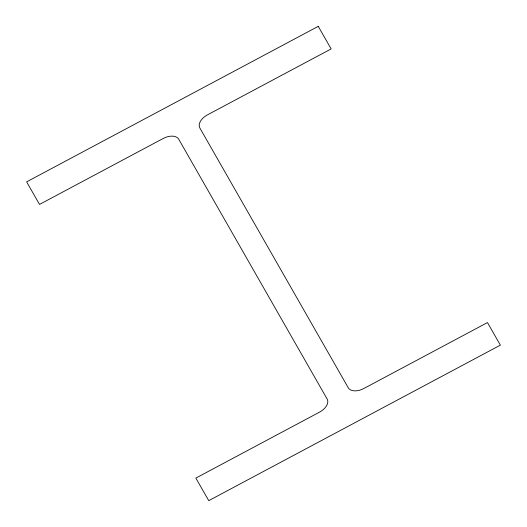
<?xml version="1.0" encoding="UTF-8"?>
<svg xmlns="http://www.w3.org/2000/svg" width="527" height="527" viewBox="0 0 527 527"><rect width="100%" height="100%" fill="white"/><g stroke="black" fill="none" stroke-linecap="round" stroke-linejoin="round"><path stroke-width="0.79" d="M318.255 26.35L26.627 181.868L39.518 204.43L163.186 138.482A13.142 7.964 -27.1 0 1 178.732 139.22L327.162 399.038A13.142 7.964 -27.1 0 1 319.52 412.14L195.853 478.088L208.745 500.65L500.373 345.132L487.482 322.57L363.814 388.518A13.142 7.964 -27.1 0 1 348.268 387.78L199.838 127.962A13.142 7.964 -27.1 0 1 207.48 114.86L331.147 48.912L318.255 26.35"/></g></svg>
